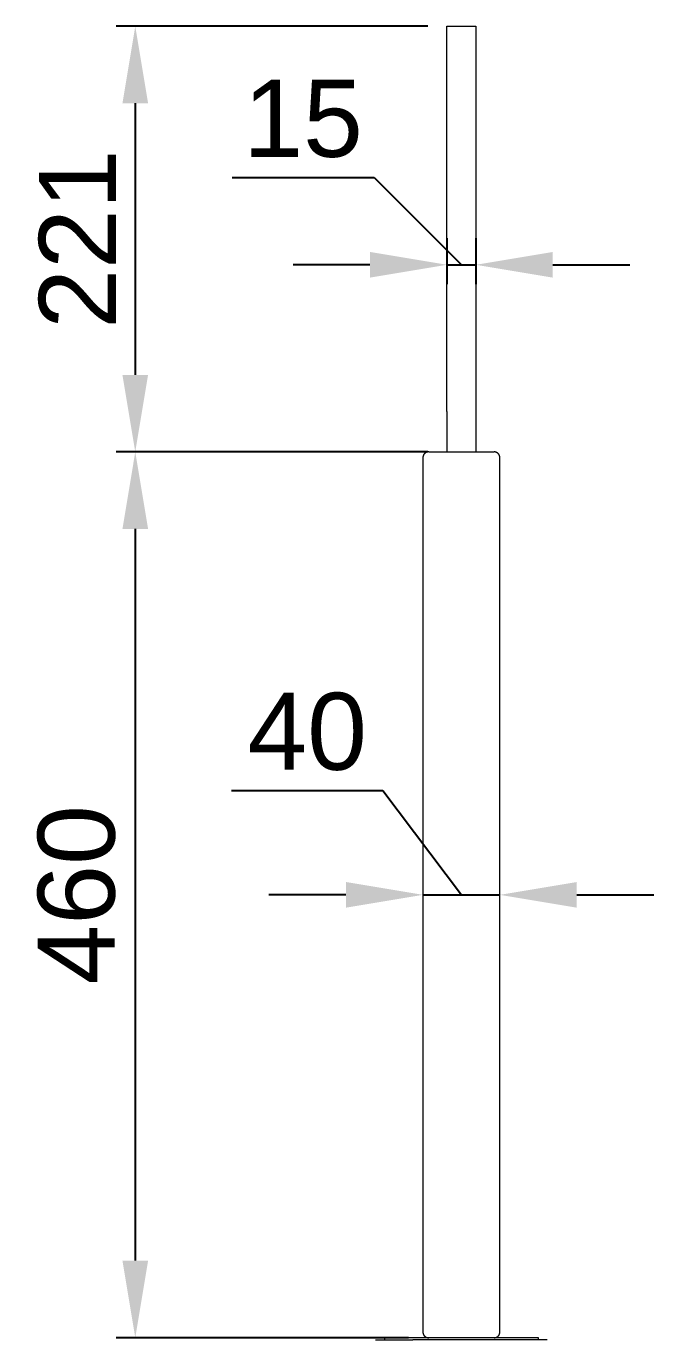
# Model space of a CAD drawing. Header units: millimetres. Extents: x -124 to 15640, y 659 to 4121.
# Drawn here: x 13448 to 13774, y 3439 to 4121 of the extents above; entities that cross this region are included whole.
import ezdxf

# ---------------------------------------------------------------- set-up
doc = ezdxf.new("R2010")
doc.units = ezdxf.units.MM
doc.layers.add('ZANO_R', color=7, linetype='Continuous', lineweight=0)
doc.styles.add('Arial', font='arial.ttf')
doc.styles.get("Standard").update_dxf_attribs({"font": 'ARIALUNI.TTF'})
doc.dimstyles.new('pl i ang', dxfattribs={"dimtxt": 50, "dimasz": 50, "dimexe": 1.25, "dimexo": 0.625, "dimgap": 10, "dimtad": 1, "dimtoh": 1, "dimtxsty": 'Standard', "dimcen": 2.5, "dimclrd": 1, "dimclre": 1, "dimclrt": 1, "dimadec": 0, "dimazin": 0, "dimtfac": 1, "dimtmove": 0, "dimatfit": 3, "dimfxl": 1, "dimarcsym": 1})

# ---------------------------------------------------------------- blocks, each defined once
blk = doc.blocks.new('*D500')
at = {"layer": 'ZANO_R', "color": 1, "lineweight": -2}
for p, q in [((13554.57, 4042.09), (13628.41, 4042.09)), ((13628.41, 4042.09), (13673.77, 3996.75)), ((13666.27, 4010.6), (13666.27, 3986.75)), ((13681.27, 4010.6), (13681.27, 3986.75)), ((13626.27, 3996.75), (13586.27, 3996.75)), ((13666.27, 3996.75), (13681.27, 3996.75)), ((13721.27, 3996.75), (13761.27, 3996.75))]:
    blk.add_line(p, q, dxfattribs=at)
at = {"layer": 'ZANO_R', "color": 1}
for points in [[(13626.27, 3990.08), (13626.27, 4003.41), (13666.27, 3996.75)], [(13721.27, 4003.41), (13721.27, 3990.08), (13681.27, 3996.75)]]:
    blk.add_solid(points, dxfattribs=at)
at = {"layer": 'ZANO_R', "color": 1, "insert": (13591.49, 4072.51), "char_height": 40, "attachment_point": 5, "style": 'Arial'}
blk.add_mtext('15', dxfattribs=at)
blk = doc.blocks.new('*D501')
at = {"layer": 'ZANO_R', "color": 1, "lineweight": -2}
for p, q in [((13554.25, 3723.82), (13633.02, 3723.82)), ((13633.02, 3723.82), (13673.77, 3669.6)), ((13653.77, 3679.6), (13653.77, 3679.6)), ((13693.77, 3679.6), (13693.77, 3679.6)), ((13613.77, 3669.6), (13573.77, 3669.6)), ((13653.77, 3669.6), (13693.77, 3669.6)), ((13733.77, 3669.6), (13773.77, 3669.6))]:
    blk.add_line(p, q, dxfattribs=at)
at = {"layer": 'ZANO_R', "color": 1}
for points in [[(13613.77, 3662.93), (13613.77, 3676.26), (13653.77, 3669.6)], [(13733.77, 3676.26), (13733.77, 3662.93), (13693.77, 3669.6)]]:
    blk.add_solid(points, dxfattribs=at)
at = {"layer": 'ZANO_R', "color": 1, "insert": (13593.64, 3754.24), "char_height": 40, "attachment_point": 5, "style": 'Arial'}
blk.add_mtext('40', dxfattribs=at)
blk = doc.blocks.new('*D502')
at = {"layer": 'ZANO_R', "color": 1, "lineweight": -2}
for p, q in [((13656.27, 4120.6), (13494.26, 4120.6)), ((13504.26, 4080.6), (13504.26, 3939.6)), ((13656.27, 3899.6), (13494.26, 3899.6))]:
    blk.add_line(p, q, dxfattribs=at)
at = {"layer": 'ZANO_R', "color": 1}
for points in [[(13510.93, 4080.6), (13497.59, 4080.6), (13504.26, 4120.6)], [(13497.59, 3939.6), (13510.93, 3939.6), (13504.26, 3899.6)]]:
    blk.add_solid(points, dxfattribs=at)
at = {"layer": 'ZANO_R', "color": 1, "insert": (13474.18, 4010.1), "char_height": 40, "attachment_point": 5, "rotation": 90, "style": 'Arial'}
blk.add_mtext('221', dxfattribs=at)
blk = doc.blocks.new('*D503')
at = {"layer": 'ZANO_R', "color": 1, "lineweight": -2}
for p, q in [((13656.27, 3899.6), (13494.26, 3899.6)), ((13504.26, 3859.6), (13504.26, 3479.65)), ((13646.21, 3439.65), (13494.26, 3439.65))]:
    blk.add_line(p, q, dxfattribs=at)
at = {"layer": 'ZANO_R', "color": 1}
for points in [[(13510.93, 3859.6), (13497.59, 3859.6), (13504.26, 3899.6)], [(13497.59, 3479.65), (13510.93, 3479.65), (13504.26, 3439.65)]]:
    blk.add_solid(points, dxfattribs=at)
at = {"layer": 'ZANO_R', "color": 1, "insert": (13473.84, 3669.62), "char_height": 40, "attachment_point": 5, "rotation": 90, "style": 'Arial'}
blk.add_mtext('460', dxfattribs=at)

msp = doc.modelspace()

# ---------------------------------------------------------------- linework, layer by layer
at = {"layer": 'ZANO_R'}
for p, q in [((13666.27, 4120.6), (13681.27, 4120.6)), ((13666.27, 3920.6), (13666.27, 4120.6)), ((13681.27, 4120.6), (13681.27, 3920.6)), ((13666.27, 3920.6), (13666.27, 3899.6)), ((13681.27, 3920.6), (13681.27, 3899.6)), ((13653.78, 3896.9), (13653.77, 3896.8)), ((13653.77, 3896.8), (13653.77, 3896.7)), ((13653.77, 3896.7), (13653.77, 3896.6)), ((13653.77, 3896.6), (13653.77, 3442.6)), ((13653.79, 3897.01), (13653.78, 3896.9)), ((13653.81, 3897.11), (13653.79, 3897.01)), ((13653.83, 3897.21), (13653.81, 3897.11)), ((13653.85, 3897.31), (13653.83, 3897.21)), ((13653.88, 3897.41), (13653.85, 3897.31)), ((13653.91, 3897.5), (13653.88, 3897.41)), ((13653.94, 3897.6), (13653.91, 3897.5)), ((13653.98, 3897.7), (13653.94, 3897.6)), ((13654.02, 3897.79), (13653.98, 3897.7)), ((13654.06, 3897.89), (13654.02, 3897.79)), ((13654.1, 3897.98), (13654.06, 3897.89)), ((13654.15, 3898.07), (13654.1, 3897.98)), ((13654.2, 3898.16), (13654.15, 3898.07)), ((13654.26, 3898.24), (13654.2, 3898.16)), ((13654.32, 3898.33), (13654.26, 3898.24)), ((13654.38, 3898.41), (13654.32, 3898.33)), ((13654.44, 3898.49), (13654.38, 3898.41)), ((13654.51, 3898.57), (13654.44, 3898.49)), ((13654.57, 3898.64), (13654.51, 3898.57)), ((13654.65, 3898.72), (13654.57, 3898.64)), ((13654.72, 3898.79), (13654.65, 3898.72)), ((13654.8, 3898.86), (13654.72, 3898.79)), ((13654.87, 3898.92), (13654.8, 3898.86)), ((13654.95, 3898.99), (13654.87, 3898.92)), ((13655.04, 3899.05), (13654.95, 3898.99)), ((13655.12, 3899.11), (13655.04, 3899.05)), ((13655.21, 3899.16), (13655.12, 3899.11)), ((13655.3, 3899.21), (13655.21, 3899.16)), ((13655.39, 3899.26), (13655.3, 3899.21)), ((13655.48, 3899.31), (13655.39, 3899.26)), ((13655.57, 3899.35), (13655.48, 3899.31)), ((13655.67, 3899.39), (13655.57, 3899.35)), ((13655.76, 3899.42), (13655.67, 3899.39)), ((13655.86, 3899.46), (13655.76, 3899.42)), ((13655.96, 3899.49), (13655.86, 3899.46)), ((13656.06, 3899.51), (13655.96, 3899.49)), ((13656.16, 3899.53), (13656.06, 3899.51)), ((13656.26, 3899.55), (13656.16, 3899.53)), ((13656.36, 3899.57), (13656.26, 3899.55)), ((13656.46, 3899.58), (13656.36, 3899.57)), ((13656.56, 3899.59), (13656.46, 3899.58)), ((13656.66, 3899.59), (13656.56, 3899.59)), ((13656.77, 3899.6), (13656.66, 3899.59)), ((13656.77, 3899.6), (13690.77, 3899.6)), ((13690.87, 3899.59), (13690.77, 3899.6)), ((13690.97, 3899.59), (13690.87, 3899.59)), ((13691.07, 3899.58), (13690.97, 3899.59)), ((13691.18, 3899.57), (13691.07, 3899.58)), ((13691.28, 3899.55), (13691.18, 3899.57)), ((13691.38, 3899.53), (13691.28, 3899.55)), ((13691.48, 3899.51), (13691.38, 3899.53)), ((13691.58, 3899.49), (13691.48, 3899.51)), ((13691.67, 3899.46), (13691.58, 3899.49)), ((13691.77, 3899.42), (13691.67, 3899.46)), ((13691.87, 3899.39), (13691.77, 3899.42)), ((13691.96, 3899.35), (13691.87, 3899.39)), ((13692.06, 3899.31), (13691.96, 3899.35)), ((13692.15, 3899.26), (13692.06, 3899.31)), ((13692.24, 3899.21), (13692.15, 3899.26)), ((13692.33, 3899.16), (13692.24, 3899.21)), ((13692.41, 3899.11), (13692.33, 3899.16)), ((13692.5, 3899.05), (13692.41, 3899.11)), ((13692.58, 3898.99), (13692.5, 3899.05)), ((13692.66, 3898.92), (13692.58, 3898.99)), ((13692.74, 3898.86), (13692.66, 3898.92)), ((13692.81, 3898.79), (13692.74, 3898.86)), ((13692.89, 3898.72), (13692.81, 3898.79)), ((13692.96, 3898.64), (13692.89, 3898.72)), ((13693.03, 3898.57), (13692.96, 3898.64)), ((13693.09, 3898.49), (13693.03, 3898.57)), ((13693.16, 3898.41), (13693.09, 3898.49)), ((13693.22, 3898.33), (13693.16, 3898.41)), ((13693.28, 3898.24), (13693.22, 3898.33)), ((13693.33, 3898.16), (13693.28, 3898.24)), ((13693.38, 3898.07), (13693.33, 3898.16)), ((13693.43, 3897.98), (13693.38, 3898.07)), ((13693.48, 3897.89), (13693.43, 3897.98)), ((13693.52, 3897.79), (13693.48, 3897.89)), ((13693.56, 3897.7), (13693.52, 3897.79)), ((13693.59, 3897.6), (13693.56, 3897.7)), ((13693.63, 3897.5), (13693.59, 3897.6)), ((13693.66, 3897.41), (13693.63, 3897.5)), ((13693.68, 3897.31), (13693.66, 3897.41)), ((13693.7, 3897.21), (13693.68, 3897.31)), ((13693.72, 3897.11), (13693.7, 3897.21)), ((13693.74, 3897.01), (13693.72, 3897.11)), ((13693.75, 3896.9), (13693.74, 3897.01)), ((13693.76, 3896.8), (13693.75, 3896.9)), ((13693.76, 3896.7), (13693.76, 3896.8)), ((13693.77, 3896.6), (13693.76, 3896.7)), ((13693.77, 3442.6), (13693.77, 3896.6)), ((13629.1, 3438.6), (13629.1, 3438.6)), ((13629.1, 3438.6), (13629.1, 3438.6)), ((13629.1, 3438.6), (13629.1, 3438.6)), ((13629.1, 3438.6), (13629.12, 3438.6)), ((13629.12, 3438.6), (13629.21, 3438.6)), ((13629.21, 3438.6), (13629.57, 3438.6)), ((13629.57, 3438.6), (13630.98, 3438.6)), ((13630.98, 3438.6), (13635.79, 3438.6)), ((13633.77, 3439.6), (13633.77, 3438.6)), ((13656.75, 3439.6), (13633.77, 3439.6)), ((13635.79, 3438.6), (13648.49, 3438.6)), ((13687.27, 3438.6), (13648.49, 3438.6)), ((13653.77, 3442.6), (13653.77, 3442.49)), ((13653.77, 3442.49), (13653.77, 3442.39)), ((13653.77, 3442.39), (13653.78, 3442.29)), ((13653.78, 3442.29), (13653.79, 3442.19)), ((13653.79, 3442.19), (13653.81, 3442.09)), ((13653.81, 3442.09), (13653.83, 3441.99)), ((13653.83, 3441.99), (13653.85, 3441.89)), ((13653.85, 3441.89), (13653.88, 3441.79)), ((13653.88, 3441.79), (13653.91, 3441.69)), ((13653.91, 3441.69), (13653.94, 3441.59)), ((13653.94, 3441.59), (13653.98, 3441.5)), ((13653.98, 3441.5), (13654.02, 3441.4)), ((13654.02, 3441.4), (13654.06, 3441.31)), ((13654.06, 3441.31), (13654.1, 3441.22)), ((13654.1, 3441.22), (13654.15, 3441.13)), ((13654.15, 3441.13), (13654.2, 3441.04)), ((13654.2, 3441.04), (13654.26, 3440.95)), ((13654.26, 3440.95), (13654.32, 3440.87)), ((13654.32, 3440.87), (13654.38, 3440.78)), ((13654.38, 3440.78), (13654.44, 3440.7)), ((13654.44, 3440.7), (13654.51, 3440.63)), ((13654.51, 3440.63), (13654.57, 3440.55)), ((13654.57, 3440.55), (13654.65, 3440.48)), ((13654.65, 3440.48), (13654.72, 3440.4)), ((13654.72, 3440.4), (13654.8, 3440.34)), ((13654.8, 3440.34), (13654.87, 3440.27)), ((13654.87, 3440.27), (13654.95, 3440.21)), ((13654.95, 3440.21), (13655.04, 3440.15)), ((13655.04, 3440.15), (13655.12, 3440.09)), ((13655.12, 3440.09), (13655.21, 3440.03)), ((13655.21, 3440.03), (13655.3, 3439.98)), ((13655.3, 3439.98), (13655.39, 3439.93)), ((13655.39, 3439.93), (13655.48, 3439.89)), ((13655.48, 3439.89), (13655.57, 3439.85)), ((13655.57, 3439.85), (13655.67, 3439.81)), ((13655.67, 3439.81), (13655.76, 3439.77)), ((13655.76, 3439.77), (13655.86, 3439.74)), ((13655.86, 3439.74), (13655.96, 3439.71)), ((13655.96, 3439.71), (13656.06, 3439.68)), ((13656.06, 3439.68), (13656.16, 3439.66)), ((13656.16, 3439.66), (13656.26, 3439.64)), ((13656.26, 3439.64), (13656.36, 3439.62)), ((13656.36, 3439.62), (13656.46, 3439.61)), ((13656.46, 3439.61), (13656.56, 3439.6)), ((13656.56, 3439.6), (13656.66, 3439.6)), ((13656.66, 3439.6), (13656.77, 3439.6)), ((13690.77, 3439.6), (13656.77, 3439.6)), ((13709.79, 3438.6), (13687.27, 3438.6)), ((13690.77, 3439.6), (13690.87, 3439.6)), ((13713.77, 3439.6), (13690.78, 3439.6)), ((13690.87, 3439.6), (13690.97, 3439.6)), ((13690.97, 3439.6), (13691.07, 3439.61)), ((13691.07, 3439.61), (13691.18, 3439.62)), ((13691.18, 3439.62), (13691.28, 3439.64)), ((13691.28, 3439.64), (13691.38, 3439.66)), ((13691.38, 3439.66), (13691.48, 3439.68)), ((13691.48, 3439.68), (13691.58, 3439.71)), ((13691.58, 3439.71), (13691.67, 3439.74)), ((13691.67, 3439.74), (13691.77, 3439.77)), ((13691.77, 3439.77), (13691.87, 3439.81)), ((13691.87, 3439.81), (13691.96, 3439.85)), ((13691.96, 3439.85), (13692.06, 3439.89)), ((13692.06, 3439.89), (13692.15, 3439.93)), ((13692.15, 3439.93), (13692.24, 3439.98)), ((13692.24, 3439.98), (13692.33, 3440.03)), ((13692.33, 3440.03), (13692.41, 3440.09)), ((13692.41, 3440.09), (13692.5, 3440.15)), ((13692.5, 3440.15), (13692.58, 3440.21)), ((13692.58, 3440.21), (13692.66, 3440.27)), ((13692.66, 3440.27), (13692.74, 3440.34)), ((13692.74, 3440.34), (13692.81, 3440.4)), ((13692.81, 3440.4), (13692.89, 3440.48)), ((13692.89, 3440.48), (13692.96, 3440.55)), ((13692.96, 3440.55), (13693.03, 3440.63)), ((13693.03, 3440.63), (13693.09, 3440.7)), ((13693.09, 3440.7), (13693.16, 3440.78)), ((13693.16, 3440.78), (13693.22, 3440.87)), ((13693.22, 3440.87), (13693.28, 3440.95)), ((13693.28, 3440.95), (13693.33, 3441.04)), ((13693.33, 3441.04), (13693.38, 3441.13)), ((13693.38, 3441.13), (13693.43, 3441.22)), ((13693.43, 3441.22), (13693.48, 3441.31)), ((13693.48, 3441.31), (13693.52, 3441.4)), ((13693.52, 3441.4), (13693.56, 3441.5)), ((13693.56, 3441.5), (13693.59, 3441.59)), ((13693.59, 3441.59), (13693.63, 3441.69)), ((13693.63, 3441.69), (13693.66, 3441.79)), ((13693.66, 3441.79), (13693.68, 3441.89)), ((13693.68, 3441.89), (13693.7, 3441.99)), ((13693.7, 3441.99), (13693.72, 3442.09)), ((13693.72, 3442.09), (13693.74, 3442.19)), ((13693.74, 3442.19), (13693.75, 3442.29)), ((13693.75, 3442.29), (13693.76, 3442.39)), ((13693.76, 3442.49), (13693.77, 3442.6)), ((13693.76, 3442.39), (13693.76, 3442.49)), ((13716.35, 3438.6), (13709.79, 3438.6)), ((13713.77, 3438.6), (13713.77, 3439.6)), ((13717.94, 3438.6), (13716.35, 3438.6)), ((13718.32, 3438.6), (13717.94, 3438.6)), ((13718.41, 3438.6), (13718.32, 3438.6)), ((13718.43, 3438.6), (13718.41, 3438.6)), ((13718.43, 3438.6), (13718.43, 3438.6)), ((13718.43, 3438.6), (13718.43, 3438.6))]:
    msp.add_line(p, q, dxfattribs=at)

# ---------------------------------------------------------------- dimensions: what is measured, and where the dimension line sits
for base, p1, p2, picture, middle in [((13504.26, 3899.6), (13666.27, 4120.6), (13666.27, 3899.6), '*D502', (13474.18, 4010.1)), ((13504.26, 3439.65), (13666.27, 3899.6), (13656.21, 3439.65), '*D503', (13473.84, 3669.62))]:
    dim = msp.add_linear_dim(base=base, p1=p1, p2=p2, angle=90, dimstyle='pl i ang', override={"dimtxt": 40, "dimasz": 40, "dimexe": 10, "dimexo": 10, "dimtoh": 0, "dimdec": 0, "dimtxsty": 'Arial', "dimtdec": 0, "dimtmove": 1}, dxfattribs=at)
    dim.commit()
    dim.dimension.update_dxf_attribs({"geometry": picture, "text_midpoint": middle})
for base, p1, p2, picture, middle in [((13681.27, 3996.75), (13666.27, 4020.6), (13681.27, 4020.6), '*D500', (13618.41, 4042.09)), ((13693.77, 3669.6), (13653.77, 3669.6), (13693.77, 3669.6), '*D501', (13623.02, 3723.82))]:
    dim = msp.add_linear_dim(base=base, p1=p1, p2=p2, dimstyle='pl i ang', override={"dimtxt": 40, "dimasz": 40, "dimexe": 10, "dimexo": 10, "dimtoh": 0, "dimdec": 0, "dimtxsty": 'Arial', "dimtdec": 0, "dimtmove": 1}, dxfattribs=at)
    dim.commit()
    dim.dimension.update_dxf_attribs({"geometry": picture, "text_midpoint": middle, "dimtype": 160})

doc.saveas('drawing.dxf')
